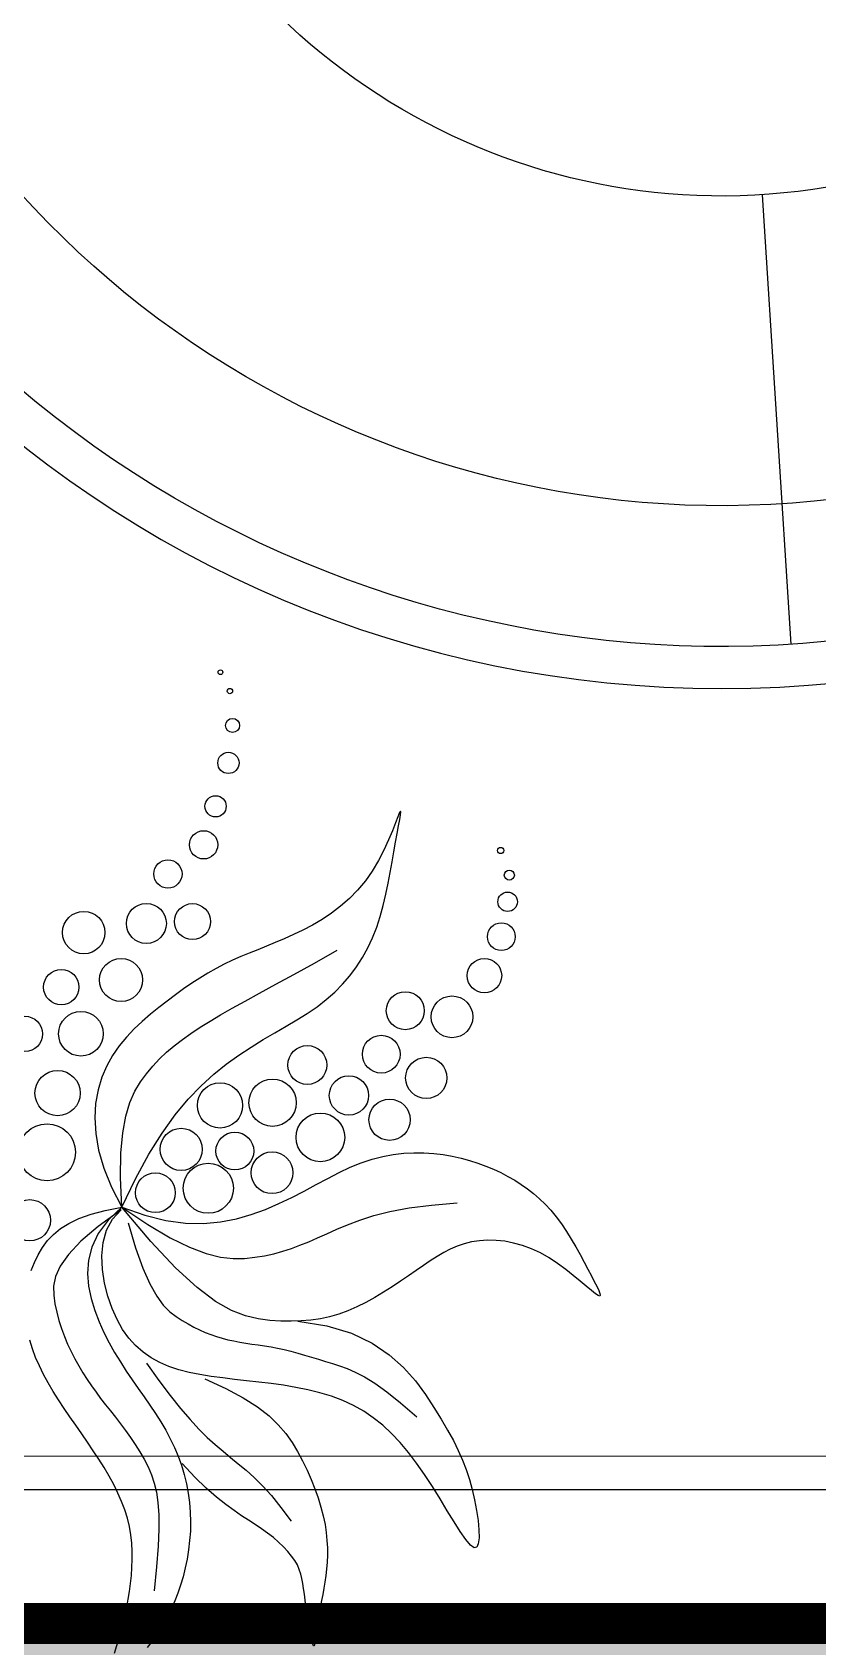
# Model space of a CAD drawing. Header units: millimetres. Extents: x -1030105 to 906887, y -616134 to 1220667.
# Drawn here: x -85506 to -84391, y 504372 to 506665 of the extents above; entities that cross this region are included whole.
import ezdxf
from ezdxf.enums import TextEntityAlignment as Align

# ---------------------------------------------------------------- set-up
doc = ezdxf.new("R2010")
doc.units = ezdxf.units.MM
doc.header["$MEASUREMENT"] = 0
for name, pattern in [('CENTER', [2, 1.25, -0.25, 0.25, -0.25]), ('DASH', [0.35, 0.25, -0.1]), ('DASHED', [0.75, 0.5, -0.25])]:
    doc.linetypes.add(name, pattern=pattern)
doc.layers.add('A-Furniture', color=143, linetype='Continuous')
doc.layers.add('A-Tree', color=98, linetype='Continuous')
doc.layers.add('A-Wall', color=6, linetype='Continuous', lineweight=9)
doc.styles.add('Arial_Bold', font='arialbd.ttf')

# ---------------------------------------------------------------- blocks, each defined once
blk = doc.blocks.new('ggsr4')
blk.add_line((142851.4, 1125539.9), (143478.1, 1125669.7))
at = {"color": 0}
for radius in [1540, 1340, 900]:
    blk.add_arc((141970, 1125357.5), radius, 280.3625, 168.4458, dxfattribs=at)
at = {"layer": 'A-Furniture', "color": 8, "linetype": 'Continuous', "ltscale": 50}
blk.add_circle((141970, 1125357.5), 1600, dxfattribs=at)
blk.add_arc((141970, 1125357.5), 1540, 280.3625, 168.4458, dxfattribs=at)
blk = doc.blocks.new('FUR')
at = {"layer": 'A-Furniture', "color": 8, "linetype": 'DASH', "lineweight": 9, "ltscale": 1000, "const_width": 50}
blk.add_lwpolyline([(-33574.1, 38198), (0, 38211.9), (0, 0), (-7049.1, 0, -0.301139), (-23981.7, -18888.1), (-49064.4, -18888.1, -0.06125), (-52473.9, -15923.1), (-52473.9, -15923.1, -0.127608), (-56769, -7888.2), (-57047.1, -6235.4, -0.192422), (-53256, 9916.9), (-55726.5, 11649.1, -0.09221), (-52805.8, 17542.9, -0.095793), (-54512, 23938, -0.107717), (-53958, 28268.7, -0.228584), (-47025.8, 33492.2, 0.204549), (-42688.6, 36230.6, 0.131171), (-42047.5, 38025.4, -0.30354), (-39524.7, 41042.6, -0.327343)], format="xyb", close=True, dxfattribs=at)
at = {"layer": 'A-Furniture', "xscale": -0.9999999999999998, "rotation": 105.3448185478265}
blk.add_blockref('ggsr4', (1007840, 418745.5), dxfattribs=at)
blk = doc.blocks.new('CAY8')
at = {"color": 0, "linetype": 'ByBlock'}
for p, q in [((228.5, 579.8), (227.8, 580)), ((227.8, 580), (228.4, 578.5)), ((228.4, 578.5), (230.6, 575.2)), ((230.6, 578.1), (228.5, 579.8)), ((233.7, 575), (230.6, 578.1)), ((230.6, 575.2), (233.9, 570.2)), ((237.8, 570.9), (233.7, 575)), ((233.9, 570.2), (238.2, 563.8)), ((242.8, 565.9), (237.8, 570.9)), ((238.2, 563.8), (243, 556.1)), ((248.4, 560.2), (242.8, 565.9)), ((243, 556.1), (248.1, 547.4)), ((254.6, 554), (248.4, 560.2)), ((248.1, 547.4), (253.1, 538)), ((261.2, 547.4), (254.6, 554)), ((268, 540.6), (261.2, 547.4)), ((253.1, 538), (257.7, 528)), ((257.7, 528), (261.5, 517.7)), ((275, 533.4), (268, 540.6)), ((282, 526), (275, 533.4)), ((261.5, 517.7), (264.4, 507.2)), ((288.9, 518.3), (282, 526)), ((295.5, 510.4), (288.9, 518.3)), ((264.4, 507.2), (266.4, 496.8)), ((301.7, 502.2), (295.5, 510.4)), ((307.5, 493.7), (301.7, 502.2)), ((266.4, 496.8), (267.5, 486.3)), ((267.5, 486.3), (267.9, 475.9)), ((312.5, 484.9), (307.5, 493.7)), ((317, 476), (312.5, 484.9)), ((580.7, 481), (587.6, 482.7)), ((587.6, 482.7), (594.7, 484.1)), ((594.7, 484.1), (602, 485.1)), ((602, 485.1), (609.6, 485.7)), ((609.6, 485.7), (617.6, 485.9)), ((617.6, 485.9), (625.8, 485.8)), ((625.8, 485.8), (634, 485.4)), ((634, 485.4), (642.2, 484.7)), ((642.2, 484.7), (650.2, 484)), ((650.2, 484), (657.8, 483.1)), ((657.8, 483.1), (665, 482.2)), ((665, 482.2), (671.6, 481.4)), ((267.9, 475.9), (267.6, 465.7)), ((320.7, 466.7), (317, 476)), ((548.2, 467.4), (554.6, 470.7)), ((554.6, 470.7), (561.1, 473.8)), ((561.1, 473.8), (567.5, 476.5)), ((567.5, 476.5), (574.1, 478.9)), ((574.1, 478.9), (580.7, 481)), ((662.1, 468.1), (653.8, 465.6)), ((669.9, 470.3), (662.1, 468.1)), ((676.8, 472.1), (669.9, 470.3)), ((671.6, 481.4), (677.4, 480.6)), ((682.6, 473.7), (676.8, 472.1)), ((677.4, 480.6), (682.3, 480)), ((682.3, 480), (686.3, 479.3)), ((687.1, 475), (682.6, 473.7)), ((686.3, 479.3), (689.1, 478.6)), ((689.8, 476.1), (687.1, 475)), ((689.1, 478.6), (690.7, 477.9)), ((691, 477.1), (689.8, 476.1)), ((690.7, 477.9), (691, 477.1)), ((266.9, 455.7), (265.7, 446)), ((267.6, 465.7), (266.9, 455.7)), ((296.1, 437.4), (298.4, 461.1)), ((323.9, 457.3), (320.7, 466.7)), ((326.3, 447.5), (323.9, 457.3)), ((523, 450.6), (529.2, 455.3)), ((529.2, 455.3), (535.5, 459.7)), ((535.5, 459.7), (541.9, 463.7)), ((541.9, 463.7), (548.2, 467.4)), ((628.3, 455.3), (620.6, 450.8)), ((636.6, 459.2), (628.3, 455.3)), ((645.2, 462.6), (636.6, 459.2)), ((653.8, 465.6), (645.2, 462.6)), ((265.7, 446), (264.2, 436.6)), ((328.2, 437.6), (326.3, 447.5)), ((505, 433.9), (510.9, 439.9)), ((510.9, 439.9), (516.9, 445.4)), ((516.9, 445.4), (523, 450.6)), ((607.1, 440.5), (601.2, 434.8)), ((613.5, 445.8), (607.1, 440.5)), ((620.6, 450.8), (613.5, 445.8)), ((262.5, 427.6), (260.7, 418.9)), ((264.2, 436.6), (262.5, 427.6)), ((293.9, 416.3), (296.1, 437.4)), ((329.4, 427.3), (328.2, 437.6)), ((329.9, 416.8), (329.4, 427.3)), ((493.8, 420.6), (499.3, 427.5)), ((499.3, 427.5), (505, 433.9)), ((596.1, 428.8), (591.5, 422.6)), ((601.2, 434.8), (596.1, 428.8)), ((258.8, 410.5), (256.9, 402.2)), ((260.7, 418.9), (258.8, 410.5)), ((291.9, 397.7), (293.9, 416.3)), ((329.8, 406.1), (329.9, 416.8)), ((483.6, 405.4), (488.5, 413.2)), ((488.5, 413.2), (493.8, 420.6)), ((536.4, 399.1), (548.2, 419.5)), ((584.5, 409.9), (582.1, 403.5)), ((587.7, 416.3), (584.5, 409.9)), ((591.5, 422.6), (587.7, 416.3)), ((256.9, 402.2), (255, 394.1)), ((290.1, 381.1), (291.9, 397.7)), ((328.3, 383.7), (329.2, 395.1)), ((329.2, 395.1), (329.8, 406.1)), ((475.1, 388.1), (479.1, 397)), ((479.1, 397), (483.6, 405.4)), ((527, 381.1), (536.4, 399.1)), ((580.2, 397), (578.9, 390.4)), ((582.1, 403.5), (580.2, 397)), ((253.2, 386.1), (251.7, 378)), ((255, 394.1), (253.2, 386.1)), ((288.6, 366.3), (290.1, 381.1)), ((327.3, 371.9), (328.3, 383.7)), ((471.6, 378.8), (475.1, 388.1)), ((519.8, 365), (527, 381.1)), ((578, 383.7), (577.5, 376.7)), ((578.9, 390.4), (578, 383.7)), ((250.3, 369.9), (249.3, 361.6)), ((251.7, 378), (250.3, 369.9)), ((287.2, 353.1), (288.6, 366.3)), ((326.4, 359.7), (327.3, 371.9)), ((466.4, 358.4), (468.7, 368.8)), ((468.7, 368.8), (471.6, 378.8)), ((577.2, 369.5), (577.1, 361.9)), ((577.5, 376.7), (577.2, 369.5)), ((248.5, 353.2), (248, 344.6)), ((249.3, 361.6), (248.5, 353.2)), ((286.1, 341), (287.2, 353.1)), ((325.7, 346.9), (326.4, 359.7)), ((464.6, 347.4), (466.4, 358.4)), ((510.5, 338.1), (514.4, 350.8)), ((514.4, 350.8), (519.8, 365)), ((577.1, 361.9), (577.1, 353.9)), ((577.1, 353.9), (577.1, 345.5)), ((248, 344.6), (247.7, 335.8)), ((285.3, 329.9), (286.1, 341)), ((325.4, 333.6), (325.7, 346.9)), ((463, 335.9), (464.6, 347.4)), ((507.6, 326.7), (510.5, 338.1)), ((577, 336.7), (576.8, 327.7)), ((577.1, 345.5), (577, 336.7)), ((247.7, 335.8), (247.7, 326.9)), ((247.7, 326.9), (247.8, 317.7)), ((284.7, 319.4), (285.3, 329.9)), ((325.6, 319.7), (325.4, 333.6)), ((460.2, 311.9), (461.6, 324.1)), ((461.6, 324.1), (463, 335.9)), ((505.4, 316.3), (507.6, 326.7)), ((576.8, 327.7), (576.4, 318.5)), ((247.8, 317.7), (248.2, 308.4)), ((248.2, 308.4), (248.7, 298.9)), ((284.5, 309.4), (284.7, 319.4)), ((284.6, 299.8), (284.5, 309.4)), ((326.6, 305.2), (325.6, 319.7)), ((458.5, 299.4), (460.2, 311.9)), ((503.7, 306.7), (505.4, 316.3)), ((575.8, 309.3), (574.8, 300.2)), ((576.4, 318.5), (575.8, 309.3)), ((248.7, 298.9), (249.4, 289.2)), ((285.1, 290.6), (284.6, 299.8)), ((328.7, 289.8), (326.6, 305.2)), ((456.4, 286.6), (458.5, 299.4)), ((500.2, 289), (502, 297.6)), ((502, 297.6), (503.7, 306.7)), ((574.8, 300.2), (573.5, 291.2)), ((625.8, 290.4), (642.7, 294.4)), ((642.7, 294.4), (658.8, 296.3)), ((658.8, 296.3), (673.9, 296.7)), ((673.9, 296.7), (687.9, 296.3)), ((687.9, 296.3), (700.5, 295.6)), ((700.5, 295.6), (712.1, 294.7)), ((712.1, 294.7), (722.7, 293.6)), ((722.7, 293.6), (732.6, 292.1)), ((249.4, 289.2), (250.4, 279.4)), ((250.4, 279.4), (251.9, 269.5)), ((285.9, 281.6), (285.1, 290.6)), ((287.3, 272.8), (285.9, 281.6)), ((332, 273.3), (328.7, 289.8)), ((453.7, 273.6), (456.4, 286.6)), ((496.2, 272.7), (498.3, 280.7)), ((498.3, 280.7), (500.2, 289)), ((571.7, 282.4), (569.5, 274)), ((573.5, 291.2), (571.7, 282.4)), ((590.3, 273.4), (608.3, 283.6)), ((608.3, 283.6), (625.8, 290.4)), ((667.4, 273.9), (686, 278.7)), ((732.6, 292.1), (742, 290.3)), ((742, 290.3), (751, 288.2)), ((751, 288.2), (759.8, 285.5)), ((759.8, 285.5), (768.7, 282.4)), ((768.7, 282.4), (777.8, 278.7)), ((777.8, 278.7), (786.7, 274.7)), ((251.9, 269.5), (253.9, 259.5)), ((289.1, 264.1), (287.3, 272.8)), ((291.4, 255.4), (289.1, 264.1)), ((336.9, 255.6), (332, 273.3)), ((450.3, 260.4), (453.7, 273.6)), ((491, 256.9), (493.8, 264.8)), ((493.8, 264.8), (496.2, 272.7)), ((566.7, 265.8), (563.4, 257.9)), ((569.5, 274), (566.7, 265.8)), ((572, 259.1), (590.3, 273.4)), ((629.4, 260.5), (639.5, 264.9)), ((639.5, 264.9), (652, 269.3)), ((652, 269.3), (667.4, 273.9)), ((786.7, 274.7), (795, 270.6)), ((795, 270.6), (802.3, 266.4)), ((802.3, 266.4), (808.2, 262.4)), ((253.9, 259.5), (256.7, 249.6)), ((256.7, 249.6), (260.4, 239.7)), ((294.4, 246.7), (291.4, 255.4)), ((343.7, 236.4), (336.9, 255.6)), ((445.8, 247.1), (450.3, 260.4)), ((483.9, 241), (487.7, 249)), ((487.7, 249), (491, 256.9)), ((553.5, 240), (572, 259.1)), ((559.6, 250.1), (555.1, 242.4)), ((563.4, 257.9), (559.6, 250.1)), ((608.4, 247.8), (614.2, 252)), ((614.2, 252), (621.1, 256.2)), ((621.1, 256.2), (629.4, 260.5)), ((674.8, 249), (664.4, 245.9)), ((685.5, 251.3), (674.8, 249)), ((696.7, 253), (685.5, 251.3)), ((708.3, 254.1), (696.7, 253)), ((720.4, 254.6), (708.3, 254.1)), ((733, 254.6), (720.4, 254.6)), ((746, 254.3), (733, 254.6)), ((759, 253.6), (746, 254.3)), ((771.6, 252.8), (759, 253.6)), ((783.4, 252.1), (771.6, 252.8)), ((793.9, 251.7), (783.4, 252.1)), ((802.6, 251.6), (793.9, 251.7)), ((809.2, 252.2), (802.6, 251.6)), ((808.2, 262.4), (812.2, 258.8)), ((813.1, 253.6), (809.2, 252.2)), ((812.2, 258.8), (814, 255.8)), ((814, 255.8), (813.1, 253.6)), ((260.4, 239.7), (265.2, 230)), ((298.5, 237.7), (294.4, 246.7)), ((304.2, 228.2), (298.5, 237.7)), ((352.6, 215.6), (343.7, 236.4)), ((439.9, 233.8), (445.8, 247.1)), ((479.4, 232.8), (483.9, 241)), ((550.1, 234.8), (544.6, 227.2)), ((555.1, 242.4), (550.1, 234.8)), ((587.3, 231.5), (592.4, 235.5)), ((592.4, 235.5), (597.7, 239.6)), ((597.7, 239.6), (603, 243.7)), ((603, 243.7), (608.4, 247.8)), ((644.9, 237.6), (635.6, 232.2)), ((654.5, 242.2), (644.9, 237.6)), ((664.4, 245.9), (654.5, 242.2)), ((265.2, 230), (271.1, 220.5)), ((271.1, 220.5), (278.4, 211.3)), ((312.2, 218.1), (304.2, 228.2)), ((422.5, 207.1), (432.2, 220.4)), ((432.2, 220.4), (439.9, 233.8)), ((466, 215.7), (473.6, 224.4)), ((473.6, 224.4), (479.4, 232.8)), ((538.4, 219.4), (531.4, 211.6)), ((544.6, 227.2), (538.4, 219.4)), ((567.7, 215.1), (572.4, 219.2)), ((572.4, 219.2), (577.2, 223.3)), ((577.2, 223.3), (582.2, 227.4)), ((582.2, 227.4), (587.3, 231.5)), ((618.1, 219.2), (609.8, 211.9)), ((626.7, 226), (618.1, 219.2)), ((635.6, 232.2), (626.7, 226)), ((278.4, 211.3), (287.2, 202.4)), ((323, 207.3), (312.2, 218.1)), ((337.2, 195.5), (323, 207.3)), ((363.8, 193), (352.6, 215.6)), ((410.4, 194), (422.5, 207.1)), ((442.6, 197.5), (455.8, 206.7)), ((455.8, 206.7), (466, 215.7)), ((531.4, 211.6), (522.7, 203.8)), ((554.7, 202.4), (558.9, 206.7)), ((558.9, 206.7), (563.2, 210.9)), ((563.2, 210.9), (567.7, 215.1)), ((609.8, 211.9), (601.7, 204.1)), ((287.2, 202.4), (297.6, 194.2)), ((297.6, 194.2), (309.7, 186.8)), ((355.2, 182.6), (337.2, 195.5)), ((377.8, 168.3), (363.8, 193)), ((395.6, 181), (410.4, 194)), ((425.5, 188.1), (442.6, 197.5)), ((511.4, 196.2), (496.3, 189)), ((522.7, 203.8), (511.4, 196.2)), ((542.9, 189.9), (546.8, 194)), ((546.8, 194), (550.7, 198.2)), ((550.7, 198.2), (554.7, 202.4)), ((593.8, 196.1), (586.2, 187.8)), ((601.7, 204.1), (593.8, 196.1)), ((309.7, 186.8), (323.6, 180.3)), ((323.6, 180.3), (339.6, 174.9)), ((377.8, 168.3), (355.2, 182.6)), ((377.8, 168.3), (395.6, 181)), ((377.8, 168.3), (404.2, 178.3)), ((404.2, 178.3), (425.5, 188.1)), ((450.7, 176.7), (418.2, 171.9)), ((476.4, 182.5), (450.7, 176.7)), ((496.3, 189), (476.4, 182.5)), ((527.1, 174.8), (531.2, 178.3)), ((531.2, 178.3), (535.1, 182)), ((535.1, 182), (539, 185.9)), ((539, 185.9), (542.9, 189.9)), ((578.7, 179.4), (571.3, 171)), ((586.2, 187.8), (578.7, 179.4)), ((339.6, 174.9), (357.6, 170.9)), ((357.6, 170.9), (377.8, 168.3)), ((371.7, 154.2), (377.8, 168.3)), ((418.2, 171.9), (377.8, 168.3)), ((377.8, 168.3), (380.4, 151.2)), ((379.5, 166.4), (380, 140.6)), ((381.9, 155.1), (379.5, 166.4)), ((392.7, 164.9), (415.3, 157.3)), ((504.2, 159.7), (509.2, 162.5)), ((509.2, 162.5), (514, 165.3)), ((514, 165.3), (518.6, 168.4)), ((518.6, 168.4), (522.9, 171.5)), ((522.9, 171.5), (527.1, 174.8)), ((564.1, 162.7), (556.9, 154.7)), ((571.3, 171), (564.1, 162.7)), ((582.3, 159.7), (596.4, 165.6)), ((596.4, 165.6), (609, 169.5)), ((609, 169.5), (620.4, 171.8)), ((620.4, 171.8), (630.9, 172.9)), ((630.9, 172.9), (640.7, 172.9)), ((640.7, 172.9), (650.2, 172.2)), ((650.2, 172.2), (659.6, 171.1)), ((659.6, 171.1), (668.9, 169.7)), ((668.9, 169.7), (677.9, 167.9)), ((677.9, 167.9), (686.8, 165.8)), ((686.8, 165.8), (695.3, 163.5)), ((695.3, 163.5), (703.5, 160.8)), ((703.5, 160.8), (711.3, 158)), ((367.2, 141.6), (371.7, 154.2)), ((380.4, 151.2), (385.2, 136.9)), ((387, 144.9), (381.9, 155.1)), ((415.3, 157.3), (434, 152.2)), ((434, 152.2), (449.4, 149.2)), ((449.4, 149.2), (461.9, 148.1)), ((461.9, 148.1), (472, 148.3)), ((472, 148.3), (480.3, 149.7)), ((480.3, 149.7), (487.2, 151.8)), ((487.2, 151.8), (493.2, 154.3)), ((493.2, 154.3), (498.9, 157)), ((498.9, 157), (504.2, 159.7)), ((549.8, 146.9), (542.6, 139.5)), ((548.2, 141), (566.3, 151.6)), ((556.9, 154.7), (549.8, 146.9)), ((566.3, 151.6), (582.3, 159.7)), ((711.3, 158), (718.6, 154.9)), ((718.6, 154.9), (725.3, 151.6)), ((725.3, 151.6), (731.5, 148.1)), ((731.5, 148.1), (737.3, 144.5)), ((364.2, 130.4), (367.2, 141.6)), ((380, 140.6), (381.9, 120)), ((385.2, 136.9), (391.9, 125.2)), ((394.4, 135.9), (387, 144.9)), ((403.5, 128.1), (394.4, 135.9)), ((535.4, 132.6), (528, 126.3)), ((542.6, 139.5), (535.4, 132.6)), ((737.3, 144.5), (742.7, 140.7)), ((742.7, 140.7), (747.8, 136.9)), ((747.8, 136.9), (752.5, 133)), ((752.5, 133), (757, 129)), ((362, 111.5), (362.5, 120.4)), ((362.5, 120.4), (364.2, 130.4)), ((381.9, 120), (385.3, 104)), ((391.9, 125.2), (400, 115.8)), ((414, 121.5), (403.5, 128.1)), ((425.2, 116), (414, 121.5)), ((520.5, 120.7), (512.8, 115.9)), ((528, 126.3), (520.5, 120.7)), ((602.6, 114.7), (611.5, 117)), ((611.5, 117), (620.1, 119.4)), ((620.1, 119.4), (628.6, 121.9)), ((628.6, 121.9), (637.5, 124.4)), ((637.5, 124.4), (647, 126.6)), ((647, 126.6), (657.6, 128.5)), ((657.6, 128.5), (669.5, 130)), ((669.5, 130), (683.1, 131)), ((683.1, 131), (698.8, 131.4)), ((757, 129), (761.3, 125)), ((761.3, 125), (765.4, 121)), ((765.4, 121), (769.4, 117)), ((769.4, 117), (773.2, 113.1)), ((362.7, 103.3), (362, 111.5)), ((364.3, 95.7), (362.7, 103.3)), ((385.3, 104), (389.8, 91.9)), ((400, 115.8), (409.2, 108.3)), ((409.2, 108.3), (419.3, 102.5)), ((419.3, 102.5), (429.9, 98)), ((436.8, 111.6), (425.2, 116)), ((448.1, 108.5), (436.8, 111.6)), ((458.9, 106.4), (448.1, 108.5)), ((469.1, 105.5), (458.9, 106.4)), ((478.7, 105.6), (469.1, 105.5)), ((487.8, 106.8), (478.7, 105.6)), ((496.5, 108.9), (487.8, 106.8)), ((504.8, 112), (496.5, 108.9)), ((512.8, 115.9), (504.8, 112)), ((506.6, 105.8), (525.8, 106)), ((525.8, 106), (542.7, 106.6)), ((542.7, 106.6), (557.6, 107.6)), ((557.6, 107.6), (570.8, 109)), ((570.8, 109), (582.5, 110.6)), ((582.5, 110.6), (593, 112.5)), ((593, 112.5), (602.6, 114.7)), ((682.5, 103.1), (675.9, 100.4)), ((689, 105.6), (682.5, 103.1)), ((695.4, 107.8), (689, 105.6)), ((701.7, 109.7), (695.4, 107.8)), ((707.8, 111.3), (701.7, 109.7)), ((713.8, 112.5), (707.8, 111.3)), ((719.4, 113.3), (713.8, 112.5)), ((724.8, 113.8), (719.4, 113.3)), ((729.8, 113.8), (724.8, 113.8)), ((734.4, 113.4), (729.8, 113.8)), ((738.7, 112.5), (734.4, 113.4)), ((742.9, 111.3), (738.7, 112.5)), ((746.9, 109.8), (742.9, 111.3)), ((751, 107.9), (746.9, 109.8)), ((755.2, 105.8), (751, 107.9)), ((759.7, 103.5), (755.2, 105.8)), ((764.5, 101), (759.7, 103.5)), ((773.2, 113.1), (777, 109.3)), ((777, 109.3), (780.5, 105.6)), ((780.5, 105.6), (784, 102.1)), ((366.7, 88.4), (364.3, 95.7)), ((369.9, 81.4), (366.7, 88.4)), ((389.8, 91.9), (395.2, 83)), ((429.9, 98), (440.7, 94.6)), ((440.7, 94.6), (451.3, 91.9)), ((451.3, 91.9), (461.7, 90)), ((461.7, 90), (472, 88.5)), ((472, 88.5), (482.1, 87.6)), ((642.3, 88.4), (630.3, 85.5)), ((652.5, 91.4), (642.3, 88.4)), ((661.3, 94.5), (652.5, 91.4)), ((669, 97.5), (661.3, 94.5)), ((675.9, 100.4), (669, 97.5)), ((769.7, 98.3), (764.5, 101)), ((775.1, 95.6), (769.7, 98.3)), ((780.6, 93), (775.1, 95.6)), ((785.9, 90.4), (780.6, 93)), ((784, 102.1), (787.4, 98.8)), ((790.8, 88.2), (785.9, 90.4)), ((787.4, 98.8), (790.6, 95.6)), ((790.6, 95.6), (793.8, 92.8)), ((795.2, 86.3), (790.8, 88.2)), ((793.8, 92.8), (796.7, 90.2)), ((796.7, 90.2), (799.2, 88)), ((799.2, 88), (801.2, 86.2)), ((373.7, 74.7), (369.9, 81.4)), ((378.1, 68.1), (373.7, 74.7)), ((395.2, 83), (401.3, 76.6)), ((401.3, 76.6), (408, 72)), ((482.1, 87.6), (492.1, 87)), ((492.1, 87), (501.9, 86.7)), ((501.9, 86.7), (511.5, 86.6)), ((511.5, 86.6), (521, 86.6)), ((521, 86.6), (530.3, 86.6)), ((530.3, 86.6), (539.5, 86.5)), ((539.5, 86.5), (548.6, 86.3)), ((548.6, 86.3), (557.5, 85.9)), ((557.5, 85.9), (566.3, 85.3)), ((566.3, 85.3), (575, 84.3)), ((575, 84.3), (583.6, 83)), ((583.6, 83), (592, 81.2)), ((592, 81.2), (600.4, 79)), ((616.1, 82.7), (599.5, 80.2)), ((600.4, 79), (608.6, 76.3)), ((608.6, 76.3), (616.7, 73.1)), ((630.3, 85.5), (616.1, 82.7)), ((616.7, 73.1), (624.6, 69.5)), ((798.7, 84.8), (795.2, 86.3)), ((801.3, 83.9), (798.7, 84.8)), ((801.2, 86.2), (802.5, 84.8)), ((802.7, 83.6), (801.3, 83.9)), ((802.5, 84.8), (803.1, 83.9)), ((803.1, 83.9), (802.7, 83.6)), ((408, 72), (415, 68.4)), ((415, 68.4), (422.2, 65.4)), ((422.2, 65.4), (429.5, 62.8)), ((429.5, 62.8), (436.8, 60.6)), ((436.8, 60.6), (444.2, 58.6)), ((444.2, 58.6), (451.5, 57)), ((624.6, 69.5), (632.3, 65.5)), ((632.3, 65.5), (639.8, 61.1)), ((639.8, 61.1), (647, 56.4)), ((451.5, 57), (458.9, 55.8)), ((458.9, 55.8), (466.2, 54.8)), ((466.2, 54.8), (473.5, 54)), ((473.5, 54), (480.7, 53.6)), ((480.7, 53.6), (487.8, 53.3)), ((487.8, 53.3), (494.8, 53.2)), ((494.8, 53.2), (501.9, 53.3)), ((501.9, 53.3), (508.9, 53.5)), ((508.9, 53.5), (516.1, 53.8)), ((516.1, 53.8), (523.3, 54.2)), ((523.3, 54.2), (530.6, 54.6)), ((530.6, 54.6), (538.1, 55)), ((538.1, 55), (545.7, 55.3)), ((545.7, 55.3), (553.4, 55.4)), ((553.4, 55.4), (561.1, 55.4)), ((561.1, 55.4), (568.9, 55.1)), ((568.9, 55.1), (576.6, 54.4)), ((576.6, 54.4), (584.4, 53.3)), ((584.4, 53.3), (592, 51.6)), ((592, 51.6), (599.6, 49.4)), ((599.6, 49.4), (607.5, 46.3)), ((607.5, 46.3), (616, 42.1)), ((647, 56.4), (654, 51.4)), ((654, 51.4), (660.6, 46)), ((660.6, 46), (667, 40.4)), ((436.8, 28.5), (429, 31)), ((616, 42.1), (625.4, 36.4)), ((625.4, 36.4), (636.1, 29)), ((667, 40.4), (673, 34.6)), ((673, 34.6), (678.6, 28.6)), ((444.8, 26.4), (436.8, 28.5)), ((453.1, 24.8), (444.8, 26.4)), ((461.6, 23.5), (453.1, 24.8)), ((470.3, 22.6), (461.6, 23.5)), ((479.2, 21.9), (470.3, 22.6)), ((488.3, 21.5), (479.2, 21.9)), ((497.5, 21.2), (488.3, 21.5)), ((506.7, 21.2), (497.5, 21.2)), ((516.1, 21.1), (506.7, 21.2)), ((525.4, 21.1), (516.1, 21.1)), ((534.7, 21.1), (525.4, 21.1)), ((544, 21), (534.7, 21.1)), ((553.1, 20.7), (544, 21)), ((562.1, 20.2), (553.1, 20.7)), ((571, 19.5), (562.1, 20.2)), ((579.7, 18.6), (571, 19.5)), ((588.1, 17.3), (579.7, 18.6)), ((596.3, 15.7), (588.1, 17.3)), ((604.2, 13.7), (596.3, 15.7)), ((636.1, 29), (648.5, 19.6)), ((648.5, 19.6), (662.9, 8)), ((678.6, 28.6), (684, 22.5)), ((684, 22.5), (688.9, 16.3)), ((688.9, 16.3), (693.5, 10.1)), ((611.8, 11.3), (604.2, 13.7)), ((619, 8.5), (611.8, 11.3)), ((625.9, 5.3), (619, 8.5)), ((632.5, 1.7), (625.9, 5.3)), ((638.9, -2.2), (632.5, 1.7)), ((662.9, 8), (679.6, -6.3)), ((693.5, 10.1), (697.7, 3.9)), ((697.7, 3.9), (701.5, -2.3)), ((645, -6.4), (638.9, -2.2)), ((650.8, -10.8), (645, -6.4)), ((656.5, -15.4), (650.8, -10.8)), ((701.5, -2.3), (705, -8.5)), ((705, -8.5), (708.1, -14.7)), ((662, -20.1), (656.5, -15.4)), ((667.3, -25), (662, -20.1)), ((672.5, -29.9), (667.3, -25)), ((708.1, -14.7), (710.9, -21)), ((710.9, -21), (713.5, -27.4)), ((713.5, -27.4), (715.9, -34)), ((677.5, -35), (672.5, -29.9)), ((682.5, -40.2), (677.5, -35)), ((687.2, -45.5), (682.5, -40.2)), ((715.9, -34), (718.1, -40.8)), ((691.9, -51), (687.2, -45.5)), ((696.5, -56.6), (691.9, -51)), ((700.9, -62.3), (696.5, -56.6)), ((705.3, -68.1), (700.9, -62.3))]:
    blk.add_line(p, q, dxfattribs=at)
for centre, radius in [((308.9, 634), 2.82), ((331.6, 627.7), 4.55), ((350.5, 612.6), 8.82), ((373.2, 589.9), 12.6), ((393.4, 557.2), 15.6), ((407.2, 511.8), 18.9), ((31.5, 518.1), 2.13), ((50.4, 515.4), 2.43), ((77.3, 499.5), 6.4), ((378.5, 480.3), 17.2), ((103, 477.1), 9.6), ((439.3, 461.1), 18.7), ((128.6, 445.1), 9.6), ((398.4, 439.9), 17.1), ((151, 416.3), 12.8), ((451.4, 412.2), 18.7), ((412.3, 394.6), 17.8), ((368.2, 379.4), 17.6), ((154.2, 374.7), 12.8), ((202.3, 368.3), 16.3), ((428.7, 351.7), 22), ((179.8, 333.1), 18.1), ((378.2, 334.1), 21.4), ((353, 293.7), 20.5), ((430, 297.5), 18.9), ((154.2, 281.9), 19.2), ((208.7, 285.1), 19.5), ((394.6, 281.1), 17.1), ((408.5, 242.1), 22.7), ((183.1, 237), 16), ((365.6, 242.1), 19.1), ((227.9, 227.4), 20.2), ((384.5, 200.5), 18), ((199.1, 185.8), 16), ((259.9, 179.4), 20.5), ((298.4, 141), 25.8), ((340, 93), 18.7)]:
    blk.add_circle(centre, radius, dxfattribs=at)
blk = doc.blocks.new('CÂY')
at = {"layer": 'A-Tree', "color": 8, "ltscale": 10, "xscale": 1.569782766103744, "yscale": 1.569782766103744, "zscale": 1.569782766103744, "rotation": 304.8525753771948}
blk.add_blockref('CAY8', (3258.8, -3779.4), dxfattribs=at)
blk = doc.blocks.new('BỐ TRÍ LAY OUT')
at = {"layer": 'A-Furniture', "color": 3}
for name, p in [('CÂY', (4286.8, 4469.3)), ('FUR', (48783.7, 18654.7))]:
    blk.add_blockref(name, p, dxfattribs=at)
blk = doc.blocks.new('*U1486')
at = {"color": 8, "linetype": 'CENTER', "ltscale": 500}
blk.add_line((-6392.643, 7811.818), (-6055.483, 7811.818), dxfattribs=at)
at = {"style": 'Arial_Bold'}
blk.add_attdef('TRUC', text='', height=2.5, dxfattribs=at).set_placement((-6401.948, 7811.818), align=Align.MIDDLE_CENTER)
blk = doc.blocks.new('TRỤC')
at = {"color": 0, "xscale": 199.9999999999901, "yscale": 199.9999999999901, "zscale": 199.9999999999901}
blk.add_blockref('*U1486', (1270336.3, -1562363.5), dxfattribs=at)
blk = doc.blocks.new('TƯỜNG KIẾN TRÚC')
at = {"color": 0}
blk.add_lwpolyline([(-13294, -50511.8, -0.139714), (-24013.9, -56850), (-48987.6, -56850, -0.061383), (-52398.1, -53852.1), (-52584.9, -54018.3, 0.062414), (-49064.4, -57100), (-23981.7, -57100, 0.301139), (-7049.1, -38211.9), (-6893.2, -38213.8), (-6893.2, -37813.8), (-7246.3, -37813.8, -0.156409), (-13157, -50366.1)], format="xyb", close=True, dxfattribs=at)
blk = doc.blocks.new('KIẾN TRÚC')
h = blk.add_hatch(color=9)
h.dxf.hatch_style = 1
edge = h.paths.add_edge_path(flags=16)
edge.add_line((62282, 27412), (55232.8, 27412))
edge.add_arc((32545.5, 30716.7), 22926.7, 284.53695, 351.71258, ccw=False)
edge.add_line((38300.2, 8523.9), (13217.5, 8523.9))
edge.add_arc((23753.1, 24110.8), 18813.6, 227.76772, 235.9443, ccw=False)
edge.add_arc((7788.8, 12733.4), 4187, 236.059, 322.4361, ccw=False)
edge.add_arc((13873.6, 18503.3), 12505.3, 190.83274, 227.66057, ccw=False)
edge.add_arc((25477.5, 20792.2), 24332.7, 180.68322, 190.99113, ccw=False)
edge.add_arc((3282.9, 20557.2), 2137.1, 101.0808, 181.4794, ccw=False)
edge.add_line((2872.2, 22654.5), (4986.1, 23013.1))
edge.add_arc((28039.7, 24288.4), 23088.9, 153.20143, 183.1663, ccw=False)
edge.add_arc((10232.3, 40544.6), 6483.1, 182.84011, 244.39627, ccw=False)
edge.add_arc((-6425, 39970.9), 10185.3, 1.42081, 26.70696)
edge.add_arc((10590.6, 49414.3), 9292.7, 144.71332, 211.57549, ccw=False)
edge.add_arc((-12326.2, 64090.2), 17935.6, 328.73754, 356.18995)
edge.add_arc((16735.3, 62308.6), 11181, 84.12439, 176.97619, ccw=False)
edge.add_arc((20709, 99752.5), 26473.2, 263.86537, 288.48696)
edge.add_arc((35667.4, 54479.7), 21207.1, 73.35107, 108.03024, ccw=False)
edge.add_arc((44765.5, 84516.2), 10177.4, 252.72587, 285.71301)
edge.add_arc((49659, 68416), 6655.6, 49.49954, 108.73112, ccw=False)
edge.add_arc((48035, 66009.8), 9545.5, -2.32883, 51.46764, ccw=False)
edge.add_line((57572.7, 65622), (49483.5, 65623.9))
edge.add_line((49483.5, 65623.9), (62282, 65623.9))
edge.add_line((62282, 65623.9), (62282, 27412))
h.paths.add_polyline_path([(0, 77895.5), (64428.5, 77895.5), (64428.5, -0.6), (-1.8, 0.6)])
at = {"color": 3}
blk.add_blockref('TRỤC', (5188.8, 8718.3), dxfattribs=at)
at = {"layer": 'A-Wall'}
blk.add_blockref('TƯỜNG KIẾN TRÚC', (62285.8, 65615.6), dxfattribs=at)

msp = doc.modelspace()

# ---------------------------------------------------------------- linework, layer by layer
at = {"color": 1, "linetype": 'DASHED', "ltscale": 1000, "const_width": 50}
msp.add_lwpolyline([(-95670.364, 506057.713, -0.19761791), (-98776.491, 504407.853, -0.19338508), (-101327.467, 505136.268, -0.16208929), (-105187.325, 512029.486, -0.0450071), (-105631.937, 516378.538, -0.3659413), (-103906.296, 518530.956), (-101743.903, 518897.849, -0.13573939), (-99338.882, 530570.34, -0.27501789), (-103021.373, 536099.914, 0.1107815), (-104104.837, 540424.903, -0.30031009), (-103773.282, 550658.847, 0.12035997), (-101208.65, 558774.911, -0.42886811), (-88898.579, 569307.403, 0.10784716), (-77675.159, 570521.933, -0.15248199), (-65035.161, 570674.305, 0.14493581), (-59256.799, 570595.58, -0.2643588), (-52796.995, 569353.41, -0.2237263), (-49205.795, 561498.47), (-44496.55, 561500.412), (-44496.55, 523288.529), (-51545.676, 523288.529, -0.30113937), (-68478.283, 504400.412), (-93560.982, 504400.412, -0.03627546), (-95670.364, 506057.713)], format="xyb", dxfattribs=at)
msp.add_lwpolyline([(-78070.666, 561486.566), (-44496.55, 561500.412), (-44496.55, 523288.529), (-51545.676, 523288.529, -0.30113937), (-68478.283, 504400.412), (-93560.982, 504400.412, -0.06124952), (-96970.494, 507365.397), (-95985.651, 508253.635, -0.17890946), (-99393.282, 517053.103), (-101543.616, 517053.103, -0.19242185), (-97752.581, 533205.454), (-100223.075, 534937.652, -0.09220963), (-97302.392, 540831.467, -0.09579334), (-99008.59, 547226.545, -0.10771694), (-98454.523, 551557.212, -0.22858398), (-91522.399, 556780.696, 0.20454906), (-87185.16, 559519.141, 0.13117088), (-86544.06, 561313.973, -0.30353982), (-84021.212, 564331.088, -0.32734256)], format="xyb", close=True, dxfattribs=at)

# ---------------------------------------------------------------- block references
at = {"color": 3}
for name, p in [('KIẾN TRÚC', (-106778.5, 495876.5)), ('BỐ TRÍ LAY OUT', (-93480.293, 504642.113))]:
    msp.add_blockref(name, p, dxfattribs=at)

doc.saveas('drawing.dxf')
